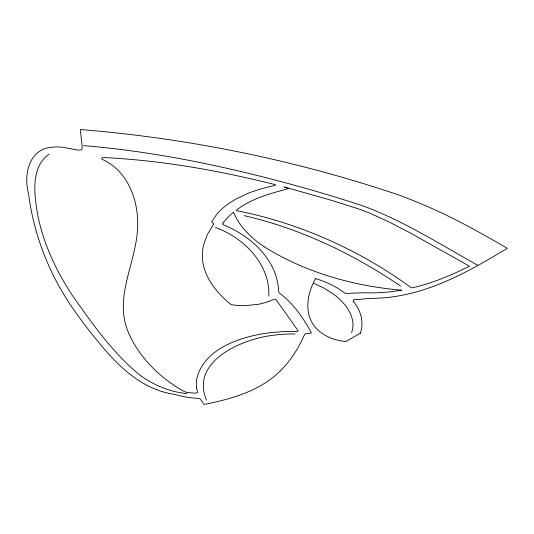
<?xml version="1.0" encoding="UTF-8"?>
<svg xmlns="http://www.w3.org/2000/svg" width="534" height="534" viewBox="0 0 534 534"><rect width="100%" height="100%" fill="white"/><g stroke="black" fill="none" stroke-linecap="round" stroke-linejoin="round"><path stroke-width="0.8" d="M351.579 332.535C355.677 321.882 350.211 310.361 342.901 302.558A97.502 56.297 0 0 0 332.448 293.413L323.771 288L313.879 283.327M315.521 278.594C308.512 291.35 304.547 307.551 311.315 321.241C317.763 334.024 332.181 340.298 345.845 341.526L360.597 333.009M222.972 223.052L222.671 223.906A2.263 1.308 0 0 0 222.912 224.407L223.926 225.061C251.287 236.188 277.273 260.011 278.661 291.244A7.149 4.125 0 0 0 280.116 293.64C293.713 303.859 303.486 318.164 311.422 333.009L305.608 333.803A2.376 1.368 0 0 0 304.767 334.137C296.617 352.961 283.968 370.77 266.439 382.144A113.882 65.749 0 0 1 252.101 390.087C236.849 397.102 220.475 401.254 204.055 404.458L200.317 399.072A3.398 1.962 0 0 0 199.456 398.638L193.248 397.984A59.294 34.236 0 0 1 181.814 396.228L177.428 395.14A33.128 19.124 0 0 0 173.156 394.125C141.016 389.099 116.746 364.916 97.322 340.619A770.248 444.702 0 0 1 76.996 314.199C51.104 278.928 34.229 237.543 28.622 194.182C24.244 177.996 26.84 155.901 44.309 148.786A23.763 13.724 0 0 1 49.755 147.457L55.643 146.923L61.937 147.137L78.031 150.134L81.255 149.84L82.029 148.993L82.276 147.664L80.294 129.542C188.282 138.246 295.409 160.127 398.057 194.75A443.948 256.313 0 0 1 425.304 205.583C453.693 217.692 480.653 232.817 507.3 248.31C472.23 269.51 435.27 290.636 394.059 296.637C383.419 298.506 372.612 298.032 361.898 299.067C359.896 300.181 352.687 297.992 353.108 301.156M49.155 154.146C34.83 163.825 33.722 183.055 35.438 198.661C38.655 233.732 53.407 266.653 72.611 295.803C92.576 324.018 112.914 353.201 139.935 375.142C153.672 385.094 169.865 392.009 186.84 393.578M83.578 145.628C160.794 152.03 236.816 168.731 311.222 189.93A1075.656 621.029 0 0 1 363.874 206.197C404.044 221.27 440.503 244.452 477.796 265.345M244.212 215.663C300.362 228.579 353.221 253.897 400.754 286.164M215.529 227.491C244.025 237.884 270.124 263.983 268.802 296.103M264.07 246.681C305.314 272.427 353.415 286.131 401.661 290.162L392.87 291.497A101.447 58.566 0 0 1 366.331 292.792A129.662 74.86 0 0 0 347.828 293.52L346.493 293.526A3.358 1.942 0 0 1 345.124 293.199L344.176 292.652A85.353 49.282 0 0 0 315.521 278.588M206.511 400.2C189.877 360.991 242.343 338.99 272.707 335.339A84.085 48.547 0 0 1 295.028 333.957M196.619 387.884L197.573 392.497L195.651 393.157A56.931 32.868 0 0 1 187.421 392.43A8.224 4.746 0 0 1 183.522 391.162C159.486 377.471 138.526 356.946 127.833 331.113C113.261 294.915 138.64 258.917 137.665 222.284C137.438 197.593 126.898 171.24 103.563 159.953C99.604 158.618 102.461 156.769 105.225 157.63C162.503 160.507 219.207 170.64 274.783 184.537L275.798 185.098L259.003 189.423L249.331 192.761L236.262 198.828L228.645 203.567A91.875 53.046 0 0 0 216.477 214.668L211.905 221.45L211.885 222.444L213.64 223.352L213.7 224.006L207.352 234.573L203.714 244.545A133.193 76.896 0 0 0 203.334 264.797C206.925 281.124 218.453 294.321 231.102 304.62A44.449 25.665 0 0 0 244.892 305.688L258.603 304.293L266.453 302.324L274.449 299.287L275.844 299.347L298.206 330.933L297.051 331.541L283.587 331.581L270.765 332.609A100.686 58.126 0 0 0 252.242 335.919C229.106 341.353 201.892 353.975 196.639 379.614A80.661 46.571 0 0 0 196.619 387.884M353.161 301.143A91.401 52.766 0 0 1 360.523 333.002M264.123 246.655A139.307 80.427 0 0 1 233.512 212.238M222.998 223.058A111.679 64.48 0 0 1 233.552 212.218M288.427 188.569C274.342 192.587 259.444 196.192 246.474 203.614A100.746 58.166 0 0 0 236.816 209.728L236.428 210.403L237.403 210.837C299.808 223.239 359.228 249.939 410.673 287.285L411.554 287.713A1.836 1.061 0 0 0 412.221 287.819C432.193 283.421 451.17 275.204 469.479 266.226L409.471 232.477L388.325 221.603L369.588 213.039L358.955 209.034L331.587 200.35L284.208 186.973L288.427 188.569"/></g></svg>
